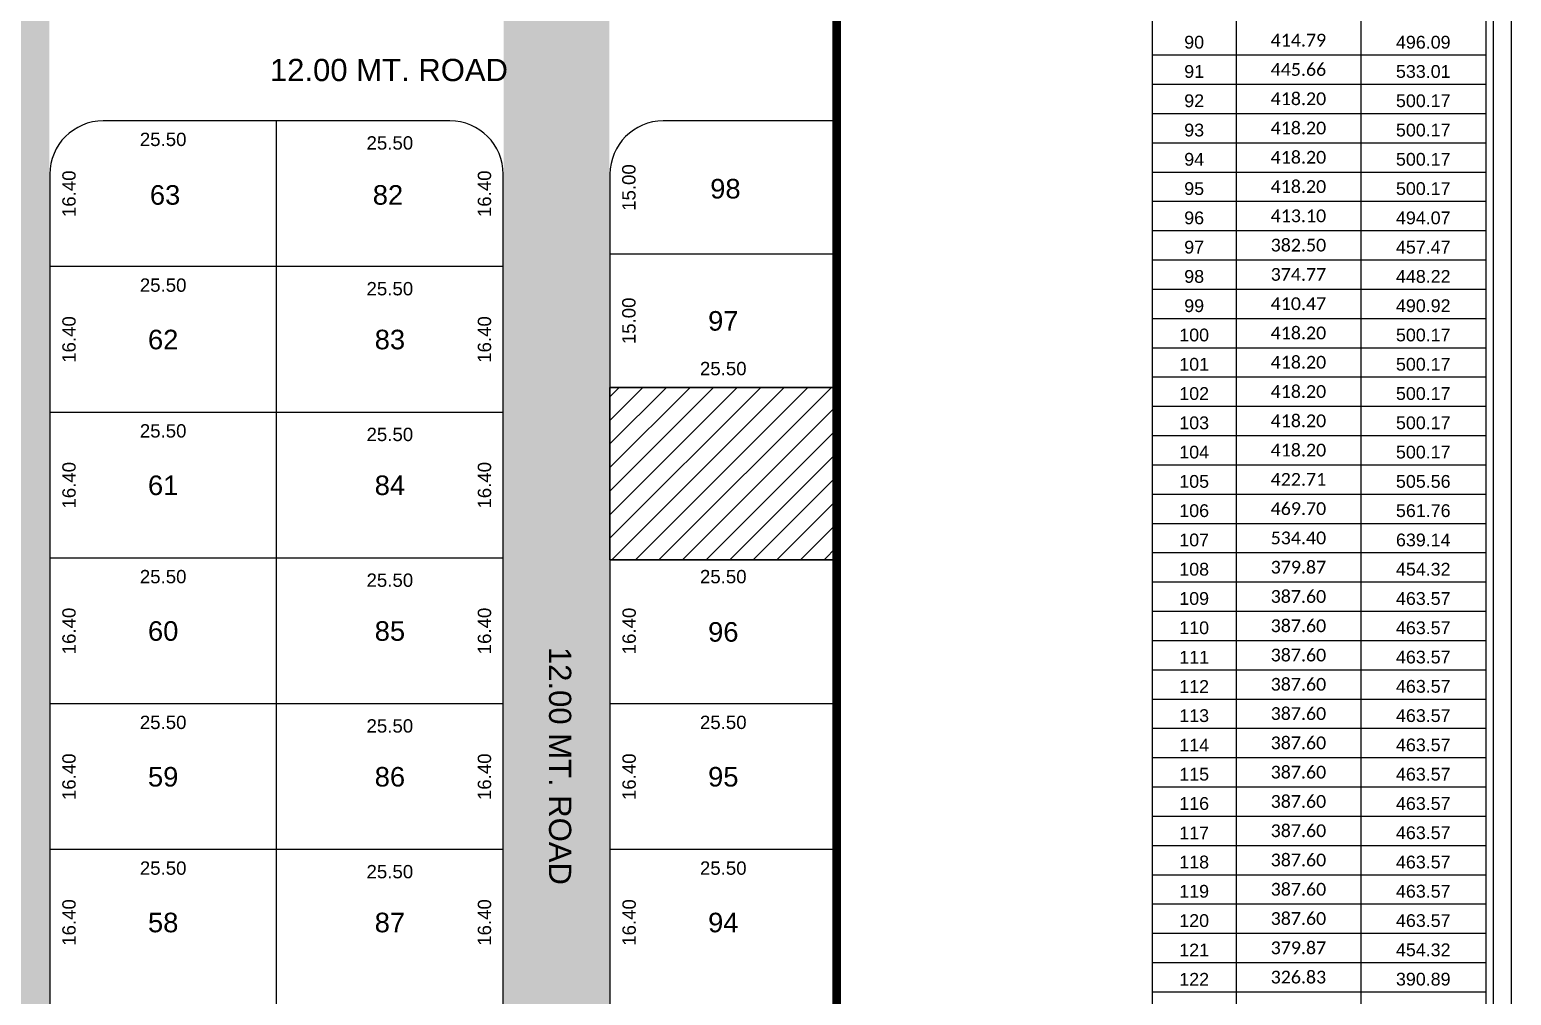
# Model space of a CAD drawing. Header units: metres. Extents: x -20425 to -20124, y -3531 to -2919.
# Drawn here: x -20291.1 to -20124.4, y -3332.4 to -3223.7 of the extents above; entities that cross this region are included whole.
import ezdxf
from ezdxf.enums import TextEntityAlignment as Align

# ---------------------------------------------------------------- set-up
doc = ezdxf.new("R2010")
doc.units = ezdxf.units.M
doc.header["$MEASUREMENT"] = 0
doc.header["$PDMODE"] = 32
doc.header["$PDSIZE"] = 1
for name, color, linetype in [('DIMENTION', 6, 'Continuous'), ('LAYER1', 6, 'Continuous'), ('TEXT', 7, 'Continuous')]:
    doc.layers.add(name, color=color, linetype=linetype)
doc.styles.add('ARIAL', font='arial.ttf', dxfattribs={"height": 1.5})
doc.dimstyles.new('Copy of STANDARD', dxfattribs={"dimtxt": 1.5, "dimasz": 0.5, "dimexe": 0.2, "dimexo": 0.3, "dimgap": 0.09, "dimtad": 0, "dimzin": 0, "dimdsep": 46, "dimtxsty": 'ARIAL', "dimblk1": 'OPEN', "dimblk2": 'OPEN', "dimsah": 1, "dimcen": 0.09, "dimse1": 1, "dimse2": 1, "dimsd1": 1, "dimsd2": 1, "dimadec": 0, "dimazin": 0, "dimtfac": 1, "dimtofl": 0, "dimtmove": 2, "dimatfit": 3, "dimldrblk": 'OPEN', "dimfxl": 0.2, "dimtolj": 1, "dimtzin": 0, "dimarcsym": 0})

# ---------------------------------------------------------------- blocks, each defined once
blk = doc.blocks.new('*D747')
at = {"layer": 'Defpoints', "color": 0, "linetype": 'Continuous', "transparency": 16777216}
for p in [(-20288.84, -3234), (-20263.34, -3234), (-20263.34, -3236.09)]:
    blk.add_point(p, dxfattribs=at)
at = {"layer": 'DIMENTION', "color": 0, "linetype": 'Continuous', "transparency": 16777216, "insert": (-20276.09, -3236.09), "char_height": 1.5, "attachment_point": 5, "style": 'ARIAL'}
blk.add_mtext('\\A1;25.50', dxfattribs=at)
blk = doc.blocks.new('_OPEN')
at = {"color": 0, "linetype": 'ByBlock'}
for p, q in [((-1, 0.17), (0, 0)), ((0, 0), (-1, -0.17)), ((0, 0), (-1, 0))]:
    blk.add_line(p, q, dxfattribs=at)
blk = doc.blocks.new('*D748')
at = {"layer": 'Defpoints', "color": 0, "linetype": 'Continuous', "transparency": 16777216}
for p in [(-20263.34, -3234), (-20237.84, -3234), (-20263.34, -3236.49)]:
    blk.add_point(p, dxfattribs=at)
at = {"layer": 'DIMENTION', "color": 0, "linetype": 'Continuous', "transparency": 16777216, "insert": (-20250.59, -3236.49), "char_height": 1.5, "attachment_point": 5, "style": 'ARIAL'}
blk.add_mtext('\\A1;25.50', dxfattribs=at)
blk = doc.blocks.new('*D749')
at = {"layer": 'Defpoints', "color": 0, "linetype": 'Continuous', "transparency": 16777216}
for p in [(-20288.84, -3234), (-20288.84, -3250.4), (-20286.67, -3250.4)]:
    blk.add_point(p, dxfattribs=at)
at = {"layer": 'DIMENTION', "color": 0, "linetype": 'Continuous', "transparency": 16777216, "insert": (-20286.67, -3242.2), "char_height": 1.5, "attachment_point": 5, "rotation": 90, "style": 'ARIAL'}
blk.add_mtext('\\A1;16.40', dxfattribs=at)
blk = doc.blocks.new('*D750')
at = {"layer": 'Defpoints', "color": 0, "linetype": 'Continuous', "transparency": 16777216}
for p in [(-20237.84, -3234), (-20239.94, -3250.4), (-20237.84, -3250.4)]:
    blk.add_point(p, dxfattribs=at)
at = {"layer": 'DIMENTION', "color": 0, "linetype": 'Continuous', "transparency": 16777216, "insert": (-20239.94, -3242.2), "char_height": 1.5, "attachment_point": 5, "rotation": 90, "style": 'ARIAL'}
blk.add_mtext('\\A1;16.40', dxfattribs=at)
blk = doc.blocks.new('*D751')
at = {"layer": 'Defpoints', "color": 0, "linetype": 'Continuous', "transparency": 16777216}
for p in [(-20288.84, -3250.4), (-20263.34, -3250.4), (-20263.34, -3252.49)]:
    blk.add_point(p, dxfattribs=at)
at = {"layer": 'DIMENTION', "color": 0, "linetype": 'Continuous', "transparency": 16777216, "insert": (-20276.09, -3252.49), "char_height": 1.5, "attachment_point": 5, "style": 'ARIAL'}
blk.add_mtext('\\A1;25.50', dxfattribs=at)
blk = doc.blocks.new('*D752')
at = {"layer": 'Defpoints', "color": 0, "linetype": 'Continuous', "transparency": 16777216}
for p in [(-20263.34, -3250.4), (-20237.84, -3250.4), (-20263.34, -3252.89)]:
    blk.add_point(p, dxfattribs=at)
at = {"layer": 'DIMENTION', "color": 0, "linetype": 'Continuous', "transparency": 16777216, "insert": (-20250.59, -3252.89), "char_height": 1.5, "attachment_point": 5, "style": 'ARIAL'}
blk.add_mtext('\\A1;25.50', dxfattribs=at)
blk = doc.blocks.new('*D753')
at = {"layer": 'Defpoints', "color": 0, "linetype": 'Continuous', "transparency": 16777216}
for p in [(-20288.84, -3250.4), (-20288.84, -3266.8), (-20286.67, -3266.8)]:
    blk.add_point(p, dxfattribs=at)
at = {"layer": 'DIMENTION', "color": 0, "linetype": 'Continuous', "transparency": 16777216, "insert": (-20286.67, -3258.6), "char_height": 1.5, "attachment_point": 5, "rotation": 90, "style": 'ARIAL'}
blk.add_mtext('\\A1;16.40', dxfattribs=at)
blk = doc.blocks.new('*D754')
at = {"layer": 'Defpoints', "color": 0, "linetype": 'Continuous', "transparency": 16777216}
for p in [(-20237.84, -3250.4), (-20239.94, -3266.8), (-20237.84, -3266.8)]:
    blk.add_point(p, dxfattribs=at)
at = {"layer": 'DIMENTION', "color": 0, "linetype": 'Continuous', "transparency": 16777216, "insert": (-20239.94, -3258.6), "char_height": 1.5, "attachment_point": 5, "rotation": 90, "style": 'ARIAL'}
blk.add_mtext('\\A1;16.40', dxfattribs=at)
blk = doc.blocks.new('*D755')
at = {"layer": 'Defpoints', "color": 0, "linetype": 'Continuous', "transparency": 16777216}
for p in [(-20288.84, -3266.8), (-20263.34, -3266.8), (-20263.34, -3268.89)]:
    blk.add_point(p, dxfattribs=at)
at = {"layer": 'DIMENTION', "color": 0, "linetype": 'Continuous', "transparency": 16777216, "insert": (-20276.09, -3268.89), "char_height": 1.5, "attachment_point": 5, "style": 'ARIAL'}
blk.add_mtext('\\A1;25.50', dxfattribs=at)
blk = doc.blocks.new('*D756')
at = {"layer": 'Defpoints', "color": 0, "linetype": 'Continuous', "transparency": 16777216}
for p in [(-20263.34, -3266.8), (-20237.84, -3266.8), (-20263.34, -3269.29)]:
    blk.add_point(p, dxfattribs=at)
at = {"layer": 'DIMENTION', "color": 0, "linetype": 'Continuous', "transparency": 16777216, "insert": (-20250.59, -3269.29), "char_height": 1.5, "attachment_point": 5, "style": 'ARIAL'}
blk.add_mtext('\\A1;25.50', dxfattribs=at)
blk = doc.blocks.new('*D757')
at = {"layer": 'Defpoints', "color": 0, "linetype": 'Continuous', "transparency": 16777216}
for p in [(-20288.84, -3266.8), (-20288.84, -3283.2), (-20286.67, -3283.2)]:
    blk.add_point(p, dxfattribs=at)
at = {"layer": 'DIMENTION', "color": 0, "linetype": 'Continuous', "transparency": 16777216, "insert": (-20286.67, -3275), "char_height": 1.5, "attachment_point": 5, "rotation": 90, "style": 'ARIAL'}
blk.add_mtext('\\A1;16.40', dxfattribs=at)
blk = doc.blocks.new('*D758')
at = {"layer": 'Defpoints', "color": 0, "linetype": 'Continuous', "transparency": 16777216}
for p in [(-20237.84, -3266.8), (-20239.94, -3283.2), (-20237.84, -3283.2)]:
    blk.add_point(p, dxfattribs=at)
at = {"layer": 'DIMENTION', "color": 0, "linetype": 'Continuous', "transparency": 16777216, "insert": (-20239.94, -3275), "char_height": 1.5, "attachment_point": 5, "rotation": 90, "style": 'ARIAL'}
blk.add_mtext('\\A1;16.40', dxfattribs=at)
blk = doc.blocks.new('*D759')
at = {"layer": 'Defpoints', "color": 0, "linetype": 'Continuous', "transparency": 16777216}
for p in [(-20288.84, -3283.2), (-20263.34, -3283.2), (-20263.34, -3285.29)]:
    blk.add_point(p, dxfattribs=at)
at = {"layer": 'DIMENTION', "color": 0, "linetype": 'Continuous', "transparency": 16777216, "insert": (-20276.09, -3285.29), "char_height": 1.5, "attachment_point": 5, "style": 'ARIAL'}
blk.add_mtext('\\A1;25.50', dxfattribs=at)
blk = doc.blocks.new('*D760')
at = {"layer": 'Defpoints', "color": 0, "linetype": 'Continuous', "transparency": 16777216}
for p in [(-20263.34, -3283.2), (-20237.84, -3283.2), (-20263.34, -3285.69)]:
    blk.add_point(p, dxfattribs=at)
at = {"layer": 'DIMENTION', "color": 0, "linetype": 'Continuous', "transparency": 16777216, "insert": (-20250.59, -3285.69), "char_height": 1.5, "attachment_point": 5, "style": 'ARIAL'}
blk.add_mtext('\\A1;25.50', dxfattribs=at)
blk = doc.blocks.new('*D761')
at = {"layer": 'Defpoints', "color": 0, "linetype": 'Continuous', "transparency": 16777216}
for p in [(-20288.84, -3283.2), (-20288.84, -3299.6), (-20286.67, -3299.6)]:
    blk.add_point(p, dxfattribs=at)
at = {"layer": 'DIMENTION', "color": 0, "linetype": 'Continuous', "transparency": 16777216, "insert": (-20286.67, -3291.4), "char_height": 1.5, "attachment_point": 5, "rotation": 90, "style": 'ARIAL'}
blk.add_mtext('\\A1;16.40', dxfattribs=at)
blk = doc.blocks.new('*D762')
at = {"layer": 'Defpoints', "color": 0, "linetype": 'Continuous', "transparency": 16777216}
for p in [(-20237.84, -3283.2), (-20239.94, -3299.6), (-20237.84, -3299.6)]:
    blk.add_point(p, dxfattribs=at)
at = {"layer": 'DIMENTION', "color": 0, "linetype": 'Continuous', "transparency": 16777216, "insert": (-20239.94, -3291.4), "char_height": 1.5, "attachment_point": 5, "rotation": 90, "style": 'ARIAL'}
blk.add_mtext('\\A1;16.40', dxfattribs=at)
blk = doc.blocks.new('*D763')
at = {"layer": 'Defpoints', "color": 0, "linetype": 'Continuous', "transparency": 16777216}
for p in [(-20288.84, -3299.6), (-20263.34, -3299.6), (-20263.34, -3301.69)]:
    blk.add_point(p, dxfattribs=at)
at = {"layer": 'DIMENTION', "color": 0, "linetype": 'Continuous', "transparency": 16777216, "insert": (-20276.09, -3301.69), "char_height": 1.5, "attachment_point": 5, "style": 'ARIAL'}
blk.add_mtext('\\A1;25.50', dxfattribs=at)
blk = doc.blocks.new('*D764')
at = {"layer": 'Defpoints', "color": 0, "linetype": 'Continuous', "transparency": 16777216}
for p in [(-20263.34, -3299.6), (-20237.84, -3299.6), (-20263.34, -3302.09)]:
    blk.add_point(p, dxfattribs=at)
at = {"layer": 'DIMENTION', "color": 0, "linetype": 'Continuous', "transparency": 16777216, "insert": (-20250.59, -3302.09), "char_height": 1.5, "attachment_point": 5, "style": 'ARIAL'}
blk.add_mtext('\\A1;25.50', dxfattribs=at)
blk = doc.blocks.new('*D765')
at = {"layer": 'Defpoints', "color": 0, "linetype": 'Continuous', "transparency": 16777216}
for p in [(-20288.84, -3299.6), (-20288.84, -3316), (-20286.67, -3316)]:
    blk.add_point(p, dxfattribs=at)
at = {"layer": 'DIMENTION', "color": 0, "linetype": 'Continuous', "transparency": 16777216, "insert": (-20286.67, -3307.8), "char_height": 1.5, "attachment_point": 5, "rotation": 90, "style": 'ARIAL'}
blk.add_mtext('\\A1;16.40', dxfattribs=at)
blk = doc.blocks.new('*D766')
at = {"layer": 'Defpoints', "color": 0, "linetype": 'Continuous', "transparency": 16777216}
for p in [(-20237.84, -3299.6), (-20239.94, -3316), (-20237.84, -3316)]:
    blk.add_point(p, dxfattribs=at)
at = {"layer": 'DIMENTION', "color": 0, "linetype": 'Continuous', "transparency": 16777216, "insert": (-20239.94, -3307.8), "char_height": 1.5, "attachment_point": 5, "rotation": 90, "style": 'ARIAL'}
blk.add_mtext('\\A1;16.40', dxfattribs=at)
blk = doc.blocks.new('*D767')
at = {"layer": 'Defpoints', "color": 0, "linetype": 'Continuous', "transparency": 16777216}
for p in [(-20288.84, -3316), (-20263.34, -3316), (-20263.34, -3318.09)]:
    blk.add_point(p, dxfattribs=at)
at = {"layer": 'DIMENTION', "color": 0, "linetype": 'Continuous', "transparency": 16777216, "insert": (-20276.09, -3318.09), "char_height": 1.5, "attachment_point": 5, "style": 'ARIAL'}
blk.add_mtext('\\A1;25.50', dxfattribs=at)
blk = doc.blocks.new('*D768')
at = {"layer": 'Defpoints', "color": 0, "linetype": 'Continuous', "transparency": 16777216}
for p in [(-20263.34, -3316), (-20237.84, -3316), (-20263.34, -3318.49)]:
    blk.add_point(p, dxfattribs=at)
at = {"layer": 'DIMENTION', "color": 0, "linetype": 'Continuous', "transparency": 16777216, "insert": (-20250.59, -3318.49), "char_height": 1.5, "attachment_point": 5, "style": 'ARIAL'}
blk.add_mtext('\\A1;25.50', dxfattribs=at)
blk = doc.blocks.new('*D769')
at = {"layer": 'Defpoints', "color": 0, "linetype": 'Continuous', "transparency": 16777216}
for p in [(-20288.84, -3316), (-20288.84, -3332.4), (-20286.67, -3332.4)]:
    blk.add_point(p, dxfattribs=at)
at = {"layer": 'DIMENTION', "color": 0, "linetype": 'Continuous', "transparency": 16777216, "insert": (-20286.67, -3324.2), "char_height": 1.5, "attachment_point": 5, "rotation": 90, "style": 'ARIAL'}
blk.add_mtext('\\A1;16.40', dxfattribs=at)
blk = doc.blocks.new('*D770')
at = {"layer": 'Defpoints', "color": 0, "linetype": 'Continuous', "transparency": 16777216}
for p in [(-20237.84, -3316), (-20239.94, -3332.4), (-20237.84, -3332.4)]:
    blk.add_point(p, dxfattribs=at)
at = {"layer": 'DIMENTION', "color": 0, "linetype": 'Continuous', "transparency": 16777216, "insert": (-20239.94, -3324.2), "char_height": 1.5, "attachment_point": 5, "rotation": 90, "style": 'ARIAL'}
blk.add_mtext('\\A1;16.40', dxfattribs=at)
blk = doc.blocks.new('*D781')
at = {"layer": 'Defpoints', "color": 0, "linetype": 'Continuous', "transparency": 16777216}
for p in [(-20225.84, -3249), (-20223.7, -3249), (-20225.84, -3264)]:
    blk.add_point(p, dxfattribs=at)
at = {"layer": 'DIMENTION', "color": 0, "linetype": 'Continuous', "transparency": 16777216, "insert": (-20223.7, -3256.5), "char_height": 1.5, "attachment_point": 5, "rotation": 90, "style": 'ARIAL'}
blk.add_mtext('\\A1;15.00', dxfattribs=at)
blk = doc.blocks.new('*D782')
at = {"layer": 'Defpoints', "color": 0, "linetype": 'Continuous', "transparency": 16777216}
for p in [(-20228.12, -3234), (-20223.7, -3234), (-20225.84, -3249)]:
    blk.add_point(p, dxfattribs=at)
at = {"layer": 'DIMENTION', "color": 0, "linetype": 'Continuous', "transparency": 16777216, "insert": (-20223.7, -3241.5), "char_height": 1.5, "attachment_point": 5, "rotation": 90, "style": 'ARIAL'}
blk.add_mtext('\\A1;15.00', dxfattribs=at)
blk = doc.blocks.new('*D783')
at = {"layer": 'Defpoints', "color": 0, "linetype": 'Continuous', "transparency": 16777216}
for p in [(-20225.84, -3261.88), (-20225.84, -3264), (-20200.34, -3264)]:
    blk.add_point(p, dxfattribs=at)
at = {"layer": 'DIMENTION', "color": 0, "linetype": 'Continuous', "transparency": 16777216, "insert": (-20213.09, -3261.88), "char_height": 1.5, "attachment_point": 5, "style": 'ARIAL'}
blk.add_mtext('\\A1;25.50', dxfattribs=at)
blk = doc.blocks.new('*D914')
at = {"layer": 'Defpoints', "color": 0, "linetype": 'Continuous', "transparency": 16777216}
for p in [(-20225.84, -3283.2), (-20200.34, -3283.2), (-20200.34, -3285.29)]:
    blk.add_point(p, dxfattribs=at)
at = {"layer": 'DIMENTION', "color": 0, "linetype": 'Continuous', "transparency": 16777216, "insert": (-20213.09, -3285.29), "char_height": 1.5, "attachment_point": 5, "style": 'ARIAL'}
blk.add_mtext('\\A1;25.50', dxfattribs=at)
blk = doc.blocks.new('*D915')
at = {"layer": 'Defpoints', "color": 0, "linetype": 'Continuous', "transparency": 16777216}
for p in [(-20225.84, -3283.2), (-20225.84, -3299.6), (-20223.67, -3299.6)]:
    blk.add_point(p, dxfattribs=at)
at = {"layer": 'DIMENTION', "color": 0, "linetype": 'Continuous', "transparency": 16777216, "insert": (-20223.67, -3291.4), "char_height": 1.5, "attachment_point": 5, "rotation": 90, "style": 'ARIAL'}
blk.add_mtext('\\A1;16.40', dxfattribs=at)
blk = doc.blocks.new('*D916')
at = {"layer": 'Defpoints', "color": 0, "linetype": 'Continuous', "transparency": 16777216}
for p in [(-20225.84, -3299.6), (-20200.34, -3299.6), (-20200.34, -3301.69)]:
    blk.add_point(p, dxfattribs=at)
at = {"layer": 'DIMENTION', "color": 0, "linetype": 'Continuous', "transparency": 16777216, "insert": (-20213.09, -3301.69), "char_height": 1.5, "attachment_point": 5, "style": 'ARIAL'}
blk.add_mtext('\\A1;25.50', dxfattribs=at)
blk = doc.blocks.new('*D917')
at = {"layer": 'Defpoints', "color": 0, "linetype": 'Continuous', "transparency": 16777216}
for p in [(-20225.84, -3299.6), (-20225.84, -3316), (-20223.67, -3316)]:
    blk.add_point(p, dxfattribs=at)
at = {"layer": 'DIMENTION', "color": 0, "linetype": 'Continuous', "transparency": 16777216, "insert": (-20223.67, -3307.8), "char_height": 1.5, "attachment_point": 5, "rotation": 90, "style": 'ARIAL'}
blk.add_mtext('\\A1;16.40', dxfattribs=at)
blk = doc.blocks.new('*D918')
at = {"layer": 'Defpoints', "color": 0, "linetype": 'Continuous', "transparency": 16777216}
for p in [(-20225.84, -3316), (-20200.34, -3316), (-20200.34, -3318.09)]:
    blk.add_point(p, dxfattribs=at)
at = {"layer": 'DIMENTION', "color": 0, "linetype": 'Continuous', "transparency": 16777216, "insert": (-20213.09, -3318.09), "char_height": 1.5, "attachment_point": 5, "style": 'ARIAL'}
blk.add_mtext('\\A1;25.50', dxfattribs=at)
blk = doc.blocks.new('*D919')
at = {"layer": 'Defpoints', "color": 0, "linetype": 'Continuous', "transparency": 16777216}
for p in [(-20225.84, -3316), (-20225.84, -3332.4), (-20223.67, -3332.4)]:
    blk.add_point(p, dxfattribs=at)
at = {"layer": 'DIMENTION', "color": 0, "linetype": 'Continuous', "transparency": 16777216, "insert": (-20223.67, -3324.2), "char_height": 1.5, "attachment_point": 5, "rotation": 90, "style": 'ARIAL'}
blk.add_mtext('\\A1;16.40', dxfattribs=at)

msp = doc.modelspace()

# ---------------------------------------------------------------- hatches: boundary and pattern name
at = {"layer": 'DIMENTION', "linetype": 'Continuous'}
h = msp.add_hatch(dxfattribs=at)
h.set_pattern_fill('DOTS', color=24, scale=20)
h.set_pattern_definition([(0, (-44131.1968, 7794.2503), (0.625, 1.25), [0, -1.25])])
h.paths.add_polyline_path([(-20288.886, -3074.451), (-20300.786, -3074.451), (-20300.786, -3521.815), (-20288.886, -3521.815)])
h.paths.add_polyline_path([(-20225.886, -3074.451), (-20237.786, -3074.451), (-20237.786, -3521.815), (-20225.886, -3521.815)])
h.paths.add_polyline_path([(-20298.917, -3521.781), (-20290.925, -3521.781), (-20290.925, -3517.66), (-20298.917, -3517.66)], flags=24)
h.paths.add_polyline_path([(-20301.656, -3240.683), (-20298.247, -3240.683), (-20298.247, -3238.845), (-20301.656, -3238.845)], flags=9)
h.paths.add_polyline_path([(-20296.602, -3128.99), (-20296.602, -3154.48), (-20292.722, -3154.48), (-20292.722, -3128.99)], flags=24)
h.paths.add_polyline_path([(-20296.602, -3448.555), (-20296.602, -3476.632), (-20292.722, -3476.632), (-20292.722, -3448.555)], flags=24)
h.paths.add_polyline_path([(-20296.602, -3129.722), (-20296.602, -3157.799), (-20292.722, -3157.799), (-20292.722, -3129.722)], flags=24)
h.paths.add_polyline_path([(-20296.602, -3300.229), (-20296.602, -3328.306), (-20292.722, -3328.306), (-20292.722, -3300.229)], flags=24)
h.paths.add_polyline_path([(-20235.916, -3521.781), (-20227.924, -3521.781), (-20227.924, -3517.66), (-20235.916, -3517.66)], flags=24)
h.paths.add_polyline_path([(-20233.601, -3448.555), (-20233.601, -3476.632), (-20229.72, -3476.632), (-20229.72, -3448.555)], flags=24)
h.paths.add_polyline_path([(-20264.728, -3230.211), (-20236.651, -3230.211), (-20236.651, -3226.33), (-20264.728, -3226.33)], flags=9)
h.paths.add_polyline_path([(-20233.602, -3129.722), (-20233.602, -3157.799), (-20229.722, -3157.799), (-20229.722, -3129.722)], flags=24)
h.paths.add_polyline_path([(-20233.377, -3292.543), (-20233.377, -3320.62), (-20229.497, -3320.62), (-20229.497, -3292.543)], flags=24)
h = msp.add_hatch(dxfattribs=at)
h.set_pattern_fill('ANSI31', color=74, scale=15)
h.set_pattern_definition([(45, (-44131.1968, 7794.2503), (-1.32582521, 1.32582521), [])])
h.paths.add_polyline_path([(-20225.836, -3264.001), (-20225.836, -3283.401), (-20200.336, -3283.401), (-20200.336, -3264.001)])

# ---------------------------------------------------------------- linework, layer by layer
at = {"layer": 'DIMENTION', "color": 7, "linetype": 'Continuous'}
for p, q in [((-20164.832, -2921.022), (-20164.832, -3361.653)), ((-20127.339, -2921.022), (-20127.339, -3361.653)), ((-20155.42, -2923.891), (-20155.42, -3361.653)), ((-20141.38, -2926.972), (-20141.38, -3361.653)), ((-20164.832, -3226.572), (-20127.339, -3226.572)), ((-20164.832, -3229.867), (-20127.339, -3229.867)), ((-20164.832, -3233.162), (-20127.339, -3233.162)), ((-20164.832, -3236.456), (-20127.339, -3236.456)), ((-20164.832, -3239.751), (-20127.339, -3239.751)), ((-20164.832, -3243.046), (-20127.339, -3243.046)), ((-20164.832, -3246.34), (-20127.339, -3246.34)), ((-20164.832, -3249.635), (-20127.339, -3249.635)), ((-20164.832, -3252.929), (-20127.339, -3252.929)), ((-20164.832, -3256.224), (-20127.339, -3256.224)), ((-20164.832, -3259.519), (-20127.339, -3259.519)), ((-20164.832, -3262.813), (-20127.339, -3262.813)), ((-20164.832, -3266.108), (-20127.339, -3266.108)), ((-20164.832, -3269.403), (-20127.339, -3269.403)), ((-20164.832, -3272.697), (-20127.339, -3272.697)), ((-20164.832, -3275.992), (-20127.339, -3275.992)), ((-20164.832, -3279.287), (-20127.339, -3279.287)), ((-20164.832, -3282.581), (-20127.339, -3282.581)), ((-20164.832, -3285.876), (-20127.339, -3285.876)), ((-20164.832, -3289.171), (-20127.339, -3289.171)), ((-20164.832, -3292.465), (-20127.339, -3292.465)), ((-20164.832, -3295.76), (-20127.339, -3295.76)), ((-20164.832, -3299.055), (-20127.339, -3299.055)), ((-20164.832, -3302.349), (-20127.339, -3302.349)), ((-20164.832, -3305.644), (-20127.339, -3305.644)), ((-20164.832, -3308.938), (-20127.339, -3308.938)), ((-20164.832, -3312.233), (-20127.339, -3312.233)), ((-20164.832, -3315.528), (-20127.339, -3315.528)), ((-20164.832, -3318.822), (-20127.339, -3318.822)), ((-20164.832, -3322.117), (-20127.339, -3322.117)), ((-20164.832, -3325.412), (-20127.339, -3325.412)), ((-20164.832, -3328.706), (-20127.339, -3328.706)), ((-20164.832, -3332.001), (-20127.339, -3332.001))]:
    msp.add_line(p, q, dxfattribs=at)
at = {"layer": 'DIMENTION', "color": 0, "linetype": 'Continuous'}
for p, q in [((-20243.836, -3234.001), (-20282.836, -3234.001)), ((-20263.336, -3381.056), (-20263.336, -3234.001)), ((-20200.336, -3234.001), (-20219.836, -3234.001)), ((-20288.836, -3240.001), (-20288.836, -3380.186)), ((-20237.836, -3392.015), (-20237.836, -3240.001)), ((-20200.336, -3249.001), (-20225.836, -3249.001)), ((-20200.336, -3264.001), (-20225.836, -3264.001))]:
    msp.add_line(p, q, dxfattribs=at)
for points in [[(-20424.811, -3531.341), (-20124.449, -3531.341), (-20124.449, -2918.531), (-20424.811, -2918.531)], [(-20422.811, -3529.341), (-20126.449, -3529.341), (-20126.449, -2920.531), (-20422.811, -2920.531)], [(-20225.836, -3264.001), (-20200.336, -3264.001), (-20200.336, -3283.401), (-20225.836, -3283.401)]]:
    msp.add_lwpolyline(points, close=True, dxfattribs=at)
at = {"layer": 'DIMENTION', "color": 1, "linetype": 'Continuous', "const_width": 1}
msp.add_lwpolyline([(-20200.336, -3114.401), (-20198.383, -3103.183), (-20188.602, -3067.25), (-20186.137, -3062.401), (-20186.137, -3062.401), (-20181.429, -3053.138), (-20215.373, -2928.562), (-20215.373, -2928.562), (-20280.161, -2939.474), (-20308.053, -2954.902), (-20337.174, -2960.266), (-20370.873, -2962.89), (-20388.704, -2974.496), (-20392.97, -2978.16), (-20408.868, -2987.995), (-20400.042, -3118.314), (-20387.876, -3246.877), (-20389.246, -3311.003), (-20390.617, -3375.129), (-20389.471, -3521.815), (-20202.637, -3521.815), (-20200.336, -3475.953), (-20200.336, -3383.109), (-20200.336, -3335.901)], close=True, dxfattribs=at)
at = {"layer": 'DIMENTION', "color": 0, "linetype": 'Continuous'}
for points in [[(-20288.836, -3380.186), (-20288.836, -3392.015, 0.4142136), (-20282.836, -3398.015), (-20243.836, -3398.015, 0.4142136), (-20237.836, -3392.015), (-20237.836, -3240.001)], [(-20225.836, -3240.001), (-20225.836, -3392.015, 0.4142136), (-20219.836, -3398.015), (-20200.336, -3398.015)]]:
    msp.add_lwpolyline(points, format="xyb", dxfattribs=at)
for points in [[(-20237.836, -3250.401), (-20288.836, -3250.401)], [(-20237.836, -3266.801), (-20288.836, -3266.801)], [(-20237.836, -3283.201), (-20288.836, -3283.201)], [(-20225.836, -3283.401), (-20200.336, -3283.401)], [(-20237.836, -3299.601), (-20288.836, -3299.601)], [(-20200.336, -3299.601), (-20225.836, -3299.601)], [(-20237.836, -3316.001), (-20288.836, -3316.001)], [(-20200.336, -3316.001), (-20225.836, -3316.001)]]:
    msp.add_lwpolyline(points, dxfattribs=at)
for centre, start, end in [((-20282.836, -3240.001), 90, 180), ((-20282.836, -3240.001), 90, 180), ((-20243.836, -3240.001), 0, 90), ((-20219.836, -3240.001), 90, 180)]:
    msp.add_arc(centre, 6, start, end, dxfattribs=at)

# ---------------------------------------------------------------- texts
at = {"layer": 'DIMENTION', "color": 0, "linetype": 'Continuous', "style": 'ARIAL'}
msp.add_text('12.00 MT. ROAD', height=2.5, dxfattribs=at).set_placement((-20264.082, -3229.521))
at = {"layer": 'DIMENTION', "color": 7, "linetype": 'Continuous', "char_height": 1.43662}
for s, insert, width, attachment_point in [('{\\fArial|b0|i0|c0;90', (-20160.126, -3225.883), 8.03229, 8), ('{\\fCalibri|b0|i0|c0;414.79', (-20148.4, -3224.925), 12.6614, 5), ('{\\fArial|b0|i0|c0;496.09', (-20134.359, -3225.883), 12.6614, 8), ('{\\fArial|b0|i0|c0;91', (-20160.126, -3229.177), 8.03229, 8), ('{\\fCalibri|b0|i0|c0;445.66', (-20148.4, -3228.22), 12.6614, 5), ('{\\fArial|b0|i0|c0;533.01', (-20134.359, -3229.177), 12.6614, 8), ('{\\fArial|b0|i0|c0;92', (-20160.126, -3232.472), 8.03229, 8), ('{\\fCalibri|b0|i0|c0;418.20', (-20148.4, -3231.514), 12.6614, 5), ('{\\fArial|b0|i0|c0;500.17', (-20134.359, -3232.472), 12.6614, 8), ('{\\fArial|b0|i0|c0;93', (-20160.126, -3235.767), 8.03229, 8), ('{\\fCalibri|b0|i0|c0;418.20', (-20148.4, -3234.809), 12.6614, 5), ('{\\fArial|b0|i0|c0;500.17', (-20134.359, -3235.767), 12.6614, 8), ('{\\fArial|b0|i0|c0;94', (-20160.126, -3239.061), 8.03229, 8), ('{\\fCalibri|b0|i0|c0;418.20', (-20148.4, -3238.104), 12.6614, 5), ('{\\fArial|b0|i0|c0;500.17', (-20134.359, -3239.061), 12.6614, 8), ('{\\fArial|b0|i0|c0;95', (-20160.126, -3242.356), 8.03229, 8), ('{\\fCalibri|b0|i0|c0;418.20', (-20148.4, -3241.398), 12.6614, 5), ('{\\fArial|b0|i0|c0;500.17', (-20134.359, -3242.356), 12.6614, 8), ('{\\fArial|b0|i0|c0;96', (-20160.126, -3245.651), 8.03229, 8), ('{\\fCalibri|b0|i0|c0;413.10', (-20148.4, -3244.693), 12.6614, 5), ('{\\fArial|b0|i0|c0;494.07', (-20134.359, -3245.651), 12.6614, 8), ('{\\fArial|b0|i0|c0;97', (-20160.126, -3248.945), 8.03229, 8), ('{\\fCalibri|b0|i0|c0;382.50', (-20148.4, -3247.988), 12.6614, 5), ('{\\fArial|b0|i0|c0;457.47', (-20134.359, -3248.945), 12.6614, 8), ('{\\fArial|b0|i0|c0;98', (-20160.126, -3252.24), 8.03229, 8), ('{\\fCalibri|b0|i0|c0;374.77', (-20148.4, -3251.282), 12.6614, 5), ('{\\fArial|b0|i0|c0;448.22', (-20134.359, -3252.24), 12.6614, 8), ('{\\fArial|b0|i0|c0;99', (-20160.126, -3255.535), 8.03229, 8), ('{\\fCalibri|b0|i0|c0;410.47', (-20148.4, -3254.577), 12.6614, 5), ('{\\fArial|b0|i0|c0;490.92', (-20134.359, -3255.535), 12.6614, 8), ('{\\fArial|b0|i0|c0;100', (-20160.126, -3258.829), 8.03229, 8), ('{\\fCalibri|b0|i0|c0;418.20', (-20148.4, -3257.871), 12.6614, 5), ('{\\fArial|b0|i0|c0;500.17', (-20134.359, -3258.829), 12.6614, 8), ('{\\fArial|b0|i0|c0;101', (-20160.126, -3262.124), 8.03229, 8), ('{\\fCalibri|b0|i0|c0;418.20', (-20148.4, -3261.166), 12.6614, 5), ('{\\fArial|b0|i0|c0;500.17', (-20134.359, -3262.124), 12.6614, 8), ('{\\fArial|b0|i0|c0;102', (-20160.126, -3265.418), 8.03229, 8), ('{\\fCalibri|b0|i0|c0;418.20', (-20148.4, -3264.461), 12.6614, 5), ('{\\fArial|b0|i0|c0;500.17', (-20134.359, -3265.418), 12.6614, 8), ('{\\fArial|b0|i0|c0;103', (-20160.126, -3268.713), 8.03229, 8), ('{\\fCalibri|b0|i0|c0;418.20', (-20148.4, -3267.755), 12.6614, 5), ('{\\fArial|b0|i0|c0;500.17', (-20134.359, -3268.713), 12.6614, 8), ('{\\fArial|b0|i0|c0;104', (-20160.126, -3272.008), 8.03229, 8), ('{\\fCalibri|b0|i0|c0;418.20', (-20148.4, -3271.05), 12.6614, 5), ('{\\fArial|b0|i0|c0;500.17', (-20134.359, -3272.008), 12.6614, 8), ('{\\fArial|b0|i0|c0;105', (-20160.126, -3275.302), 8.03229, 8), ('{\\fCalibri|b0|i0|c0;422.71', (-20148.4, -3274.345), 12.6614, 5), ('{\\fArial|b0|i0|c0;505.56', (-20134.359, -3275.302), 12.6614, 8), ('{\\fArial|b0|i0|c0;106', (-20160.126, -3278.597), 8.03229, 8), ('{\\fCalibri|b0|i0|c0;469.70', (-20148.4, -3277.639), 12.6614, 5), ('{\\fArial|b0|i0|c0;561.76', (-20134.359, -3278.597), 12.6614, 8), ('{\\fArial|b0|i0|c0;107', (-20160.126, -3281.892), 8.03229, 8), ('{\\fCalibri|b0|i0|c0;534.40', (-20148.4, -3280.934), 12.6614, 5), ('{\\fArial|b0|i0|c0;639.14', (-20134.359, -3281.892), 12.6614, 8), ('{\\fArial|b0|i0|c0;108', (-20160.126, -3285.186), 8.03229, 8), ('{\\fCalibri|b0|i0|c0;379.87', (-20148.4, -3284.229), 12.6614, 5), ('{\\fArial|b0|i0|c0;454.32', (-20134.359, -3285.186), 12.6614, 8), ('{\\fArial|b0|i0|c0;109', (-20160.126, -3288.481), 8.03229, 8), ('{\\fCalibri|b0|i0|c0;387.60', (-20148.4, -3287.523), 12.6614, 5), ('{\\fArial|b0|i0|c0;463.57', (-20134.359, -3288.481), 12.6614, 8), ('{\\fArial|b0|i0|c0;110', (-20160.126, -3291.776), 8.03229, 8), ('{\\fCalibri|b0|i0|c0;387.60', (-20148.4, -3290.818), 12.6614, 5), ('{\\fArial|b0|i0|c0;463.57', (-20134.359, -3291.776), 12.6614, 8), ('{\\fArial|b0|i0|c0;111', (-20160.126, -3295.07), 8.03229, 8), ('{\\fCalibri|b0|i0|c0;387.60', (-20148.4, -3294.113), 12.6614, 5), ('{\\fArial|b0|i0|c0;463.57', (-20134.359, -3295.07), 12.6614, 8), ('{\\fArial|b0|i0|c0;112', (-20160.126, -3298.365), 8.03229, 8), ('{\\fCalibri|b0|i0|c0;387.60', (-20148.4, -3297.407), 12.6614, 5), ('{\\fArial|b0|i0|c0;463.57', (-20134.359, -3298.365), 12.6614, 8), ('{\\fArial|b0|i0|c0;113', (-20160.126, -3301.66), 8.03229, 8), ('{\\fCalibri|b0|i0|c0;387.60', (-20148.4, -3300.702), 12.6614, 5), ('{\\fArial|b0|i0|c0;463.57', (-20134.359, -3301.66), 12.6614, 8), ('{\\fArial|b0|i0|c0;114', (-20160.126, -3304.954), 8.03229, 8), ('{\\fCalibri|b0|i0|c0;387.60', (-20148.4, -3303.996), 12.6614, 5), ('{\\fArial|b0|i0|c0;463.57', (-20134.359, -3304.954), 12.6614, 8), ('{\\fCalibri|b0|i0|c0;387.60', (-20148.4, -3307.291), 12.6614, 5), ('{\\fArial|b0|i0|c0;115', (-20160.126, -3308.249), 8.03229, 8), ('{\\fArial|b0|i0|c0;463.57', (-20134.359, -3308.249), 12.6614, 8), ('{\\fCalibri|b0|i0|c0;387.60', (-20148.4, -3310.586), 12.6614, 5), ('{\\fArial|b0|i0|c0;116', (-20160.126, -3311.544), 8.03229, 8), ('{\\fArial|b0|i0|c0;463.57', (-20134.359, -3311.544), 12.6614, 8), ('{\\fCalibri|b0|i0|c0;387.60', (-20148.4, -3313.88), 12.6614, 5), ('{\\fArial|b0|i0|c0;117', (-20160.126, -3314.838), 8.03229, 8), ('{\\fArial|b0|i0|c0;463.57', (-20134.359, -3314.838), 12.6614, 8), ('{\\fCalibri|b0|i0|c0;387.60', (-20148.4, -3317.175), 12.6614, 5), ('{\\fArial|b0|i0|c0;118', (-20160.126, -3318.133), 8.03229, 8), ('{\\fArial|b0|i0|c0;463.57', (-20134.359, -3318.133), 12.6614, 8), ('{\\fCalibri|b0|i0|c0;387.60', (-20148.4, -3320.47), 12.6614, 5), ('{\\fArial|b0|i0|c0;119', (-20160.126, -3321.427), 8.03229, 8), ('{\\fArial|b0|i0|c0;463.57', (-20134.359, -3321.427), 12.6614, 8), ('{\\fCalibri|b0|i0|c0;387.60', (-20148.4, -3323.764), 12.6614, 5), ('{\\fArial|b0|i0|c0;120', (-20160.126, -3324.722), 8.03229, 8), ('{\\fArial|b0|i0|c0;463.57', (-20134.359, -3324.722), 12.6614, 8), ('{\\fCalibri|b0|i0|c0;379.87', (-20148.4, -3327.059), 12.6614, 5), ('{\\fArial|b0|i0|c0;121', (-20160.126, -3328.017), 8.03229, 8), ('{\\fArial|b0|i0|c0;454.32', (-20134.359, -3328.017), 12.6614, 8), ('{\\fCalibri|b0|i0|c0;326.83', (-20148.4, -3330.354), 12.6614, 5), ('{\\fArial|b0|i0|c0;122', (-20160.126, -3331.311), 8.03229, 8), ('{\\fArial|b0|i0|c0;390.89', (-20134.359, -3331.311), 12.6614, 8)]:
    msp.add_mtext(s, dxfattribs=dict(at, insert=insert, width=width, attachment_point=attachment_point))
at = {"layer": 'LAYER1', "color": 0, "linetype": 'Continuous', "style": 'ARIAL'}
msp.add_text('12.00 MT. ROAD', height=2.5, rotation=270, dxfattribs=at).set_placement((-20232.688, -3293.19))
at = {"layer": 'TEXT', "linetype": 'Continuous', "style": 'ARIAL'}
for s, p in [('63', (-20275.872, -3242.33)), ('82', (-20250.801, -3242.33)), ('98', (-20212.851, -3241.628)), ('97', (-20213.086, -3256.501)), ('62', (-20276.086, -3258.601)), ('83', (-20250.586, -3258.601)), ('61', (-20276.086, -3275.001)), ('84', (-20250.586, -3275.001)), ('60', (-20276.086, -3291.401)), ('85', (-20250.586, -3291.401)), ('96', (-20213.086, -3291.501)), ('59', (-20276.086, -3307.801)), ('86', (-20250.586, -3307.801)), ('95', (-20213.086, -3307.801)), ('58', (-20276.086, -3324.201)), ('87', (-20250.586, -3324.201)), ('94', (-20213.086, -3324.201))]:
    msp.add_text(s, height=2.2, dxfattribs=at).set_placement(p, align=Align.MIDDLE_CENTER)

# ---------------------------------------------------------------- dimensions: what is measured, and where the dimension line sits
at = {"layer": 'DIMENTION', "linetype": 'Continuous'}
for p1, p2, distance, picture, middle in [((-20288.836, -3234.001), (-20263.336, -3234.001), -2.091, '*D747', (-20276.086, -3236.092)), ((-20288.836, -3234.001), (-20288.836, -3250.401), 2.162, '*D749', (-20286.674, -3242.201)), ((-20237.836, -3234.001), (-20263.336, -3234.001), 2.487, '*D748', (-20250.586, -3236.488)), ((-20237.836, -3234.001), (-20237.836, -3250.401), -2.1, '*D750', (-20239.936, -3242.201)), ((-20225.836, -3264.001), (-20225.836, -3249.001), -2.139, '*D781', (-20223.697, -3256.501)), ((-20288.836, -3250.401), (-20263.336, -3250.401), -2.091, '*D751', (-20276.086, -3252.492)), ((-20288.836, -3250.401), (-20288.836, -3266.801), 2.162, '*D753', (-20286.674, -3258.601)), ((-20237.836, -3250.401), (-20263.336, -3250.401), 2.487, '*D752', (-20250.586, -3252.888)), ((-20237.836, -3250.401), (-20237.836, -3266.801), -2.1, '*D754', (-20239.936, -3258.601)), ((-20200.336, -3264.001), (-20225.836, -3264.001), -2.116, '*D783', (-20213.086, -3261.885)), ((-20288.836, -3266.801), (-20263.336, -3266.801), -2.091, '*D755', (-20276.086, -3268.892)), ((-20288.836, -3266.801), (-20288.836, -3283.201), 2.162, '*D757', (-20286.674, -3275.001)), ((-20237.836, -3266.801), (-20263.336, -3266.801), 2.487, '*D756', (-20250.586, -3269.288)), ((-20237.836, -3266.801), (-20237.836, -3283.201), -2.1, '*D758', (-20239.936, -3275.001)), ((-20288.836, -3283.201), (-20263.336, -3283.201), -2.091, '*D759', (-20276.086, -3285.292)), ((-20288.836, -3283.201), (-20288.836, -3299.601), 2.162, '*D761', (-20286.674, -3291.401)), ((-20237.836, -3283.201), (-20263.336, -3283.201), 2.487, '*D760', (-20250.586, -3285.688)), ((-20237.836, -3283.201), (-20237.836, -3299.601), -2.1, '*D762', (-20239.936, -3291.401)), ((-20225.836, -3283.201), (-20200.336, -3283.201), -2.091, '*D914', (-20213.086, -3285.292)), ((-20225.836, -3283.201), (-20225.836, -3299.601), 2.162, '*D915', (-20223.674, -3291.401)), ((-20288.836, -3299.601), (-20263.336, -3299.601), -2.091, '*D763', (-20276.086, -3301.692)), ((-20288.836, -3299.601), (-20288.836, -3316.001), 2.162, '*D765', (-20286.674, -3307.801)), ((-20237.836, -3299.601), (-20263.336, -3299.601), 2.487, '*D764', (-20250.586, -3302.088)), ((-20237.836, -3299.601), (-20237.836, -3316.001), -2.1, '*D766', (-20239.936, -3307.801)), ((-20225.836, -3299.601), (-20200.336, -3299.601), -2.091, '*D916', (-20213.086, -3301.692)), ((-20225.836, -3299.601), (-20225.836, -3316.001), 2.162, '*D917', (-20223.674, -3307.801)), ((-20288.836, -3316.001), (-20263.336, -3316.001), -2.091, '*D767', (-20276.086, -3318.092)), ((-20288.836, -3316.001), (-20288.836, -3332.401), 2.162, '*D769', (-20286.674, -3324.201)), ((-20237.836, -3316.001), (-20263.336, -3316.001), 2.487, '*D768', (-20250.586, -3318.488)), ((-20237.836, -3316.001), (-20237.836, -3332.401), -2.1, '*D770', (-20239.936, -3324.201)), ((-20225.836, -3316.001), (-20200.336, -3316.001), -2.091, '*D918', (-20213.086, -3318.092)), ((-20225.836, -3316.001), (-20225.836, -3332.401), 2.162, '*D919', (-20223.674, -3324.201))]:
    dim = msp.add_aligned_dim(p1=p1, p2=p2, distance=distance, dimstyle='Copy of STANDARD', override={"dimscale": 1, "dimfxl": 0.18}, dxfattribs=at)
    dim.commit()
    dim.dimension.update_dxf_attribs({"geometry": picture, "text_midpoint": middle})
dim = msp.add_linear_dim(base=(-20223.697, -3234.001), p1=(-20225.836, -3249.001), p2=(-20228.115, -3234.001), angle=270, dimstyle='Copy of STANDARD', override={"dimscale": 1, "dimtmove": 1, "dimfxl": 0.18}, dxfattribs=at)
dim.commit()
dim.dimension.update_dxf_attribs({"geometry": '*D782', "text_midpoint": (-20223.697, -3241.501)})

doc.saveas('drawing.dxf')
